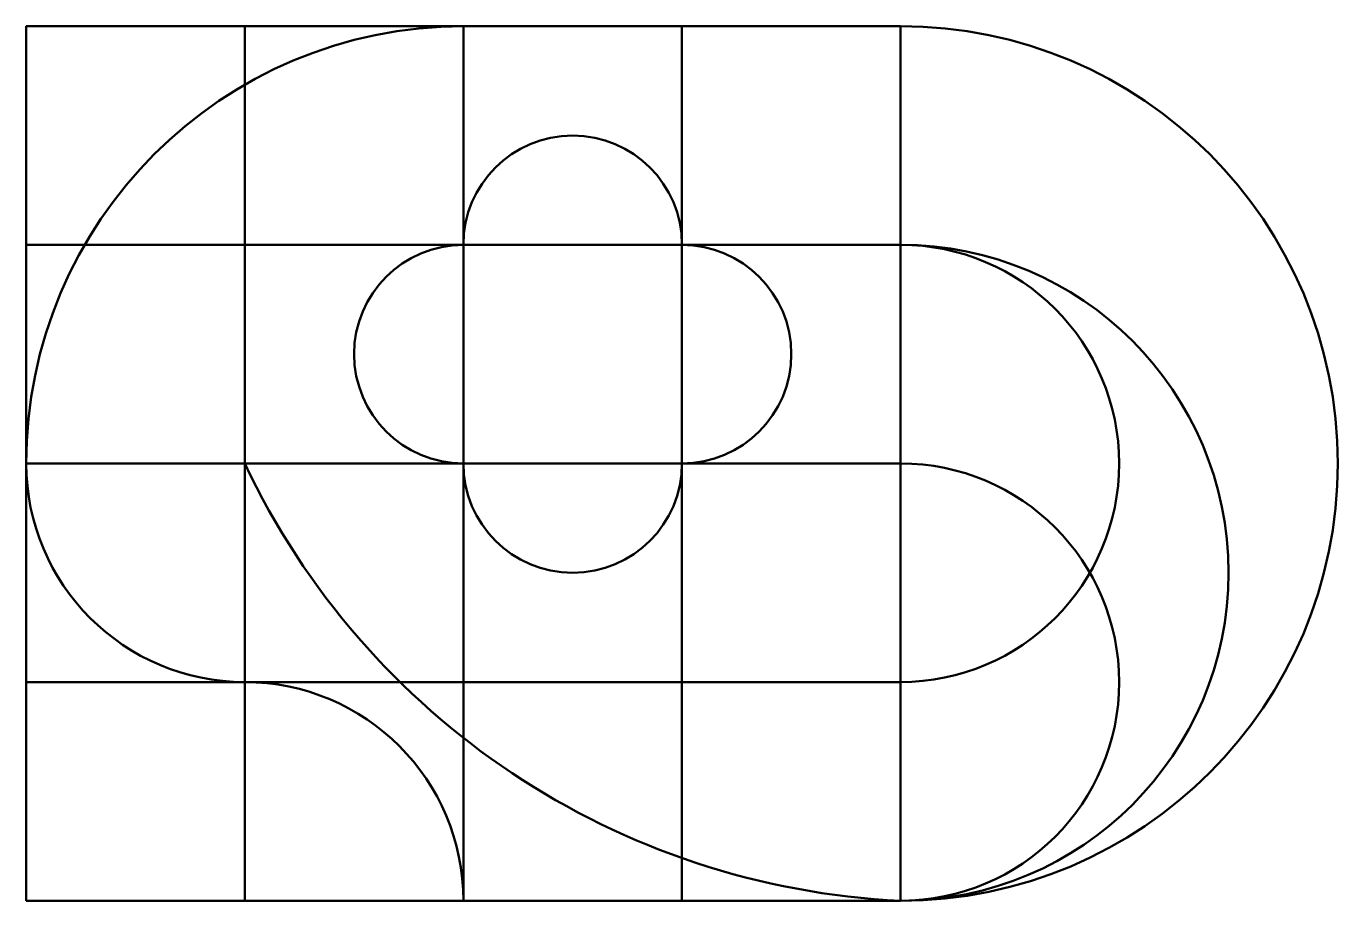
# Model space of a CAD drawing. Header units: millimetres. Extents: x 999 to 1119, y 197 to 277.
import ezdxf

# ---------------------------------------------------------------- set-up
doc = ezdxf.new("R2010")
doc.units = ezdxf.units.MM
doc.layers.add('Contornos Visibles', color=7, linetype='Continuous', lineweight=50, true_color=0xffffff)

msp = doc.modelspace()

# ---------------------------------------------------------------- linework, layer by layer
at = {"layer": 'Contornos Visibles', "flags": 128}
for points in [[(998.86, 197.27), (1078.86, 197.27), (1078.86, 277.27), (998.86, 277.27)], [(998.86, 257.27), (1018.86, 257.27), (1018.86, 277.27), (998.86, 277.27)], [(1018.86, 257.27), (1038.86, 257.27), (1038.86, 277.27), (1018.86, 277.27)], [(1038.86, 257.27), (1058.86, 257.27), (1058.86, 277.27), (1038.86, 277.27)], [(1058.86, 257.27), (1078.86, 257.27), (1078.86, 277.27), (1058.86, 277.27)], [(998.86, 237.27), (1018.86, 237.27), (1018.86, 257.27), (998.86, 257.27)], [(1018.86, 237.27), (1038.86, 237.27), (1038.86, 257.27), (1018.86, 257.27)], [(1038.86, 237.27), (1058.86, 237.27), (1058.86, 257.27), (1038.86, 257.27)], [(1058.86, 237.27), (1078.86, 237.27), (1078.86, 257.27), (1058.86, 257.27)], [(998.86, 217.27), (1018.86, 217.27), (1018.86, 237.27), (998.86, 237.27)], [(1018.86, 217.27), (1038.86, 217.27), (1038.86, 237.27), (1018.86, 237.27)], [(1038.86, 217.27), (1058.86, 217.27), (1058.86, 237.27), (1038.86, 237.27)], [(1058.86, 217.27), (1078.86, 217.27), (1078.86, 237.27), (1058.86, 237.27)], [(998.86, 197.27), (1018.86, 197.27), (1018.86, 217.27), (998.86, 217.27)], [(1018.86, 197.27), (1038.86, 197.27), (1038.86, 217.27), (1018.86, 217.27)], [(1038.86, 197.27), (1058.86, 197.27), (1058.86, 217.27), (1038.86, 217.27)], [(1058.86, 197.27), (1078.86, 197.27), (1078.86, 217.27), (1058.86, 217.27)]]:
    msp.add_lwpolyline(points, close=True, dxfattribs=at)
at = {"layer": 'Contornos Visibles'}
for centre, radius, start, end in [((1038.86, 237.27), 40, 90, 180), ((1078.86, 237.27), 40, 270, 90), ((1048.86, 257.27), 10, 0, 180), ((1038.86, 247.27), 10, 90, 270), ((1058.86, 247.27), 10, 270, 90), ((1078.86, 237.27), 20, 270, 90), ((1078.86, 227.27), 30, 270, 90), ((1018.86, 237.27), 20, 180, 270), ((1082.14, 267.19), 70, 205.3072, 267.3127), ((1048.86, 237.27), 10, 180, 0), ((1078.86, 217.27), 20, 270, 90), ((1018.86, 197.27), 20, 360, 90)]:
    msp.add_arc(centre, radius, start, end, dxfattribs=at)

doc.saveas('drawing.dxf')
